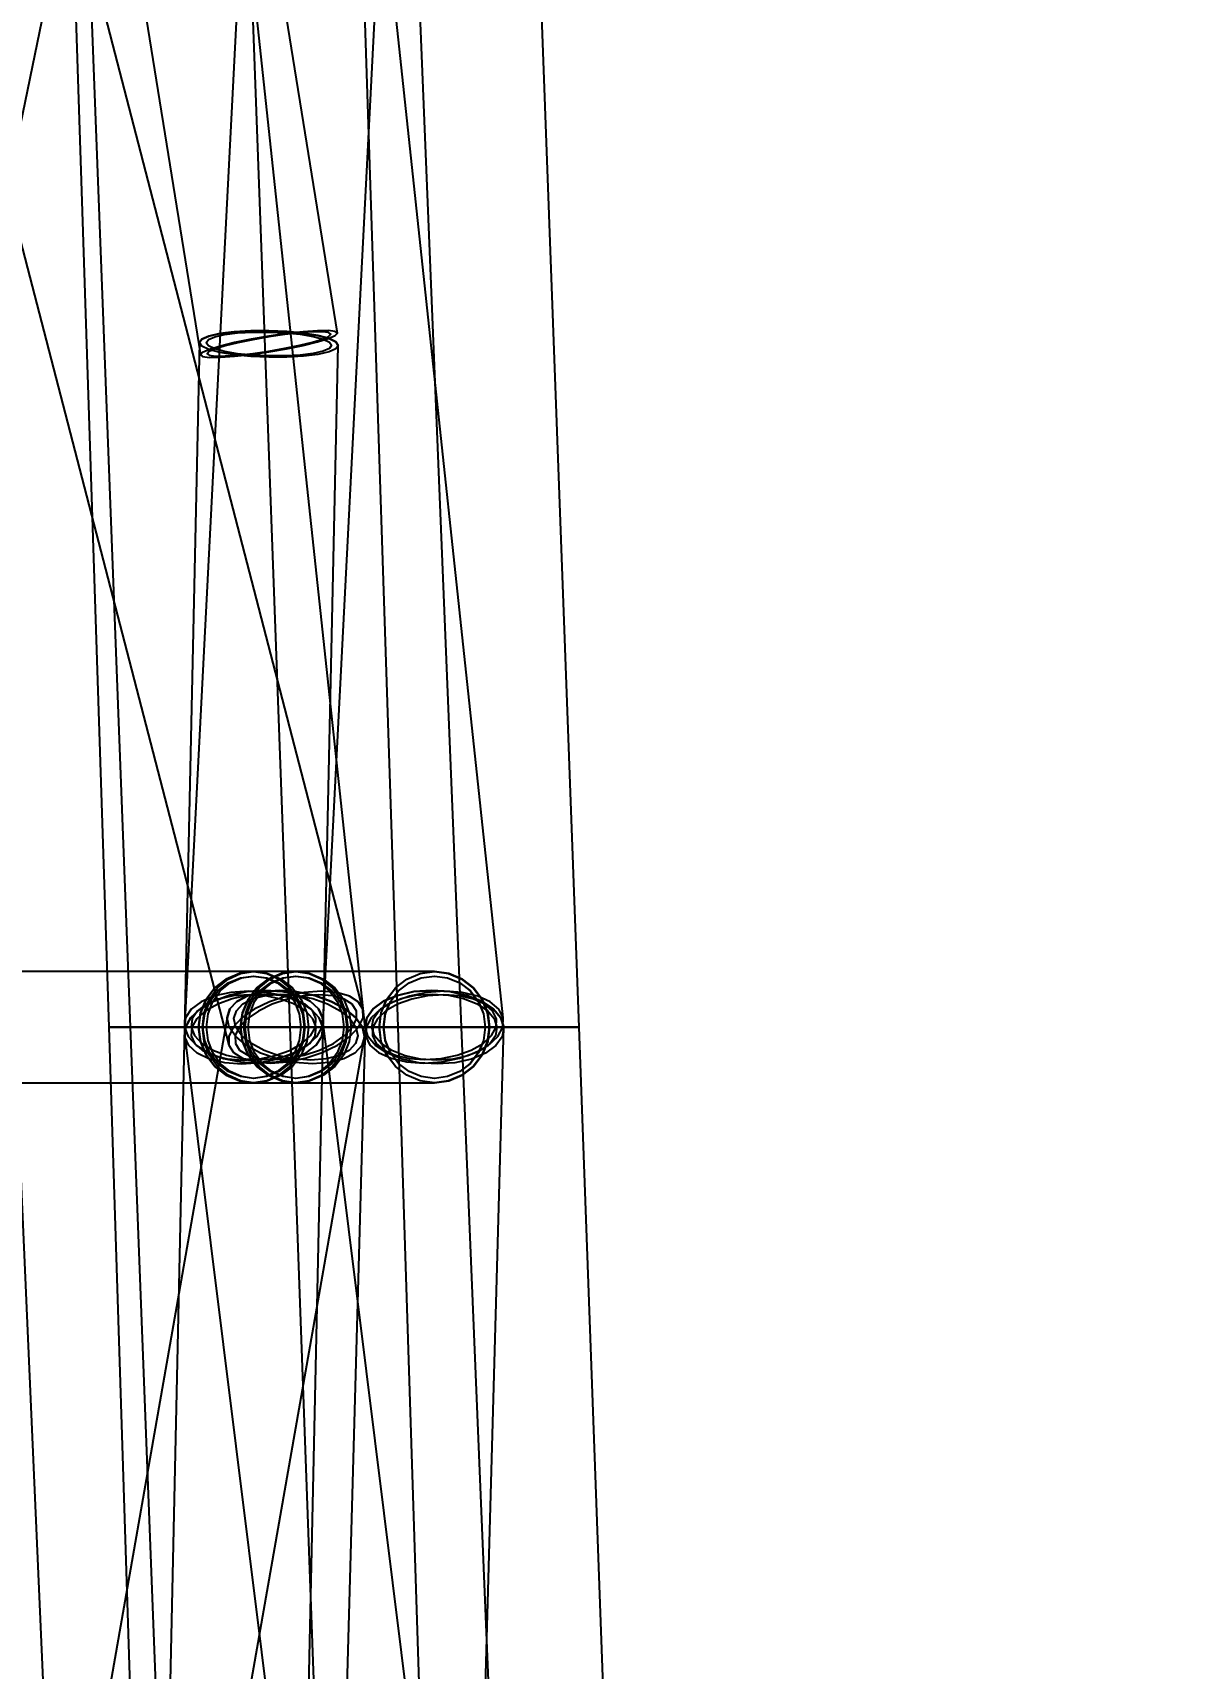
# Model space of a CAD drawing. Header units: millimetres. Extents: x -123812 to 252100, y -3000 to 639000.
# Drawn here: x 16133 to 20392, y 270154 to 276139 of the extents above; entities that cross this region are included whole.
import ezdxf

# ---------------------------------------------------------------- set-up
doc = ezdxf.new("R2010")
doc.units = ezdxf.units.MM
doc.layers.add('D-STR-DIM', color=7, linetype='Continuous', lineweight=13)
doc.layers.add('D-STR-STRC', color=7, linetype='Continuous', lineweight=25)
doc.styles.add('OpenSansCondensed-Light', font='OpenSansCondensed-Light.ttf')
doc.styles.add('TOWER_UNICODE', font='Arial Unicode.ttf')
doc.dimstyles.new('EZDXF', dxfattribs={"dimtxt": 0.25, "dimasz": 0.175, "dimexe": 0.375, "dimexo": 0.125, "dimgap": 0.1, "dimtad": 1, "dimlfac": 100, "dimzin": 12, "dimdsep": 46, "dimtxsty": 'OpenSansCondensed-Light', "dimblk": 'ARCHTICK', "dimcen": 2.5, "dimazin": 3, "dimtfac": 0.5, "dimtmove": 2, "dimatfit": 3})

# ---------------------------------------------------------------- blocks, each defined once
blk = doc.blocks.new('_ARCHTICK')
at = {"color": 0, "linetype": 'BYBLOCK', "const_width": 0.15}
blk.add_lwpolyline([(-0.5, -0.5), (0.5, 0.5)], dxfattribs=at)

msp = doc.modelspace()

# ---------------------------------------------------------------- linework, layer by layer
at = {"layer": 'D-STR-STRC'}
for points in [[(12712.6, 299960.1), (16746.2, 274960.1), (16754.7, 274953.9), (16779.8, 274951), (16819.6, 274951.3), (16871.6, 274955), (16932.1, 274961.8), (16997, 274971.1), (17061.9, 274982.4), (17122.4, 274995), (17174.3, 275007.8), (17214.2, 275020.2), (17239.2, 275031.1), (17247.8, 275039.9), (13214.2, 300039.9)], [(16451.2, 280066.2), (14908.1, 272566.2), (14901.8, 272534.3), (14912.5, 272500), (14939.6, 272465.7), (14981.1, 272433.8), (15034.2, 272406.4), (15095.3, 272385.3), (15160.3, 272372.1), (15224.7, 272367.6), (15284.1, 272372.1), (15334.5, 272385.3), (15372.4, 272406.4), (15395.3, 272433.8), (16938.5, 279933.8)], [(14907.1, 279934.4), (16850.3, 272434.4), (16867.4, 272407.2), (16900.1, 272386.3), (16946.1, 272373.2), (17002.3, 272368.7), (17064.9, 272373.2), (17129.5, 272386.3), (17191.9, 272407.2), (17247.7, 272434.4), (17293.1, 272466), (17325.1, 272500), (17341.4, 272534), (17341, 272565.6), (15397.8, 280065.6)], [(16548.2, 279966), (17351, 272466), (17366.7, 272434.3), (17398.4, 272407), (17444.1, 272386.1), (17500.5, 272373), (17563.9, 272368.5), (17629.9, 272373), (17694.1, 272386.1), (17752, 272407), (17799.7, 272434.3), (17833.9, 272466), (17852.4, 272500), (17853.8, 272534), (17051.1, 280034)], [(17073.8, 280000), (16688.1, 272500), (16701.4, 272465.9), (16731.1, 272434.1), (16775.2, 272406.7), (16830.5, 272385.8), (16893.4, 272372.6), (16959.5, 272368.1), (17024.4, 272372.6), (17083.6, 272385.8), (17133.1, 272406.7), (17169.5, 272434.1), (17190.4, 272465.9), (17194.2, 272500), (17580, 280000)], [(16704.1, 249994.6), (17250.9, 274994.6), (17242.3, 275007.4), (17216.9, 275019.7), (17176.5, 275030.6), (17123.9, 275039.4), (17062.7, 275045.6), (16997, 275048.6), (16931.2, 275048.3), (16870, 275044.8), (16817.4, 275038.1), (16777, 275028.9), (16751.7, 275017.7), (16743, 275005.4), (16196.2, 250005.4)], [(15151.7, 272296.8), (16941.1, 272296.8), (16989.6, 272303.7), (17034.8, 272324), (17073.6, 272356.3), (17103.4, 272398.4), (17122.1, 272447.4), (17128.5, 272500), (17122.1, 272552.6), (17103.4, 272601.6), (17073.6, 272643.7), (17034.8, 272676), (16989.6, 272696.3), (16941.1, 272703.2), (15151.7, 272703.2)], [(15460.7, 272296.8), (17095.6, 272296.8), (17144.8, 272303.7), (17190.5, 272324), (17229.8, 272356.3), (17260, 272398.4), (17278.9, 272447.4), (17285.4, 272500), (17278.9, 272552.6), (17260, 272601.6), (17229.8, 272643.7), (17190.5, 272676), (17144.8, 272696.3), (17095.6, 272703.2), (15460.7, 272703.2)], [(16030.9, 264965.4), (17346.8, 272465.4), (17339.2, 272500), (17315.1, 272534.6), (17276, 272566.8), (17224.6, 272594.5), (17164.4, 272615.8), (17099.5, 272629.1), (17034.4, 272633.7), (16973.5, 272629.1), (16920.8, 272615.8), (16880.1, 272594.5), (16854.1, 272566.8), (16844.5, 272534.6), (15528.6, 265034.6)], [(18126.2, 265034.9), (17192.7, 272534.9), (17178.1, 272567.4), (17147.4, 272595.3), (17102.7, 272616.8), (17046.9, 272630.2), (16983.9, 272634.8), (16918, 272630.2), (16853.7, 272616.8), (16795.4, 272595.3), (16746.9, 272567.4), (16711.8, 272534.9), (16692.2, 272500), (16689.6, 272465.1), (17623.2, 264965.1)], [(17648.2, 265000), (17856.1, 272500), (17845, 272534.8), (17817.4, 272567.3), (17775, 272595.1), (17721, 272616.5), (17658.8, 272630), (17592.8, 272634.6), (17527.5, 272630), (17467.2, 272616.5), (17416.2, 272595.1), (17377.8, 272567.3), (17354.8, 272534.8), (17348.6, 272500), (17140.7, 265000)]]:
    msp.add_lwpolyline(points, dxfattribs=at)
for points in [[(16166.5, 280000), (16412, 272500), (17470.2, 272500), (17223.2, 280000)], [(16203.4, 280000), (16489.5, 272500), (17701.8, 272500), (17395.9, 280000)], [(16798.5, 280000), (17073.3, 272500), (18131.5, 272500), (17855.3, 280000)], [(16997, 274951.4), (16931.2, 274954.4), (16870, 274960.6), (16817.4, 274969.4), (16777, 274980.3), (16751.7, 274992.6), (16743, 275005.4), (16751.7, 275017.7), (16777, 275028.9), (16817.4, 275038.1), (16870, 275044.8), (16931.2, 275048.3), (16997, 275048.6), (17062.7, 275045.6), (17123.9, 275039.4), (17176.5, 275030.6), (17216.9, 275019.7), (17242.3, 275007.4), (17250.9, 274994.6), (17242.3, 274982.3), (17216.9, 274971.1), (17176.5, 274961.9), (17123.9, 274955.2), (17062.7, 274951.7)], [(16997, 275028.9), (16932.1, 275017.6), (16871.6, 275005), (16819.6, 274992.2), (16779.8, 274979.8), (16754.7, 274968.9), (16746.2, 274960.1), (16754.7, 274953.9), (16779.8, 274951), (16819.6, 274951.3), (16871.6, 274955), (16932.1, 274961.8), (16997, 274971.1), (17061.9, 274982.4), (17122.4, 274995), (17174.3, 275007.8), (17214.2, 275020.2), (17239.2, 275031.1), (17247.8, 275039.9), (17239.2, 275046.1), (17214.2, 275049), (17174.3, 275048.7), (17122.4, 275045), (17061.9, 275038.2)], [(16997, 274956.2), (16937.7, 274958.9), (16882.5, 274964.5), (16835.1, 274972.4), (16798.7, 274982.3), (16775.8, 274993.3), (16768, 275004.8), (16775.8, 275016), (16798.7, 275026.1), (16835.1, 275034.4), (16882.5, 275040.4), (16937.7, 275043.6), (16997, 275043.8), (17056.2, 275041.1), (17111.4, 275035.5), (17158.9, 275027.6), (17195.2, 275017.7), (17218.1, 275006.7), (17225.9, 274995.2), (17218.1, 274984), (17195.2, 274973.9), (17158.9, 274965.6), (17111.4, 274959.6), (17056.2, 274956.4)], [(16997, 275026), (16938.4, 275015.8), (16883.9, 275004.5), (16837.1, 274992.9), (16801.1, 274981.8), (16778.6, 274972), (16770.9, 274964), (16778.6, 274958.5), (16801.1, 274955.8), (16837.1, 274956.1), (16883.9, 274959.5), (16938.4, 274965.5), (16997, 274974), (17055.5, 274984.2), (17110, 274995.5), (17156.9, 275007.1), (17192.8, 275018.2), (17215.4, 275028), (17223.1, 275036), (17215.4, 275041.5), (17192.8, 275044.2), (17156.9, 275043.9), (17110, 275040.5), (17055.5, 275034.5)], [(16740, 272500), (16746.9, 272447.4), (16767, 272398.4), (16798.9, 272356.3), (16840.6, 272324), (16889.1, 272303.7), (16941.1, 272296.8), (17602.4, 272296.8), (17654.4, 272303.7), (17702.9, 272324), (17744.6, 272356.3), (17776.5, 272398.4), (17796.6, 272447.4), (17803.5, 272500), (17796.6, 272552.6), (17776.5, 272601.6), (17744.6, 272643.7), (17702.9, 272676), (17654.4, 272696.3), (17602.4, 272703.2), (16941.1, 272703.2), (16889.1, 272696.3), (16840.6, 272676), (16798.9, 272643.7), (16767, 272601.6), (16746.9, 272552.6)], [(17142.2, 272500), (17135.4, 272447.4), (17115.3, 272398.4), (17083.3, 272356.3), (17041.7, 272324), (16993.2, 272303.7), (16941.1, 272296.8), (16889.1, 272303.7), (16840.6, 272324), (16798.9, 272356.3), (16767, 272398.4), (16746.9, 272447.4), (16740, 272500), (16746.9, 272552.6), (16767, 272601.6), (16798.9, 272643.7), (16840.6, 272676), (16889.1, 272696.3), (16941.1, 272703.2), (16993.2, 272696.3), (17041.7, 272676), (17083.3, 272643.7), (17115.3, 272601.6), (17135.4, 272552.6)], [(17128.5, 272500), (17122.1, 272447.4), (17103.4, 272398.4), (17073.6, 272356.3), (17034.8, 272324), (16989.6, 272303.7), (16941.1, 272296.8), (16892.6, 272303.7), (16847.4, 272324), (16808.6, 272356.3), (16778.9, 272398.4), (16760.1, 272447.4), (16753.8, 272500), (16760.1, 272552.6), (16778.9, 272601.6), (16808.6, 272643.7), (16847.4, 272676), (16892.6, 272696.3), (16941.1, 272703.2), (16989.6, 272696.3), (17034.8, 272676), (17073.6, 272643.7), (17103.4, 272601.6), (17122.1, 272552.6)], [(17126.4, 272500), (17120.1, 272451.5), (17101.6, 272406.4), (17072.1, 272367.6), (17033.8, 272337.9), (16989.1, 272319.2), (16941.1, 272312.8), (16893.2, 272319.2), (16848.5, 272337.9), (16810.1, 272367.6), (16780.7, 272406.4), (16762.2, 272451.5), (16755.9, 272500), (16762.2, 272548.5), (16780.7, 272593.6), (16810.1, 272632.4), (16848.5, 272662.1), (16893.2, 272680.8), (16941.1, 272687.2), (16989.1, 272680.8), (17033.8, 272662.1), (17072.1, 272632.4), (17101.6, 272593.6), (17120.1, 272548.5)], [(17113.8, 272500), (17107.9, 272451.5), (17090.6, 272406.4), (17063.2, 272367.6), (17027.5, 272337.9), (16985.8, 272319.2), (16941.1, 272312.8), (16896.5, 272319.2), (16854.8, 272337.9), (16819.1, 272367.6), (16791.6, 272406.4), (16774.4, 272451.5), (16768.5, 272500), (16774.4, 272548.5), (16791.6, 272593.6), (16819.1, 272632.4), (16854.8, 272662.1), (16896.5, 272680.8), (16941.1, 272687.2), (16985.8, 272680.8), (17027.5, 272662.1), (17063.2, 272632.4), (17090.6, 272593.6), (17107.9, 272548.5)], [(16893.7, 272500), (16900.6, 272447.4), (16920.7, 272398.4), (16952.8, 272356.3), (16994.7, 272324), (17043.4, 272303.7), (17095.6, 272296.8), (17602.4, 272296.8), (17654.7, 272303.7), (17703.4, 272324), (17745.2, 272356.3), (17777.3, 272398.4), (17797.5, 272447.4), (17804.3, 272500), (17797.5, 272552.6), (17777.3, 272601.6), (17745.2, 272643.7), (17703.4, 272676), (17654.7, 272696.3), (17602.4, 272703.2), (17095.6, 272703.2), (17043.4, 272696.3), (16994.7, 272676), (16952.8, 272643.7), (16920.7, 272601.6), (16900.6, 272552.6)], [(17297.6, 272500), (17290.7, 272447.4), (17270.5, 272398.4), (17238.4, 272356.3), (17196.6, 272324), (17147.9, 272303.7), (17095.6, 272296.8), (17043.4, 272303.7), (16994.7, 272324), (16952.8, 272356.3), (16920.7, 272398.4), (16900.6, 272447.4), (16893.7, 272500), (16900.6, 272552.6), (16920.7, 272601.6), (16952.8, 272643.7), (16994.7, 272676), (17043.4, 272696.3), (17095.6, 272703.2), (17147.9, 272696.3), (17196.6, 272676), (17238.4, 272643.7), (17270.5, 272601.6), (17290.7, 272552.6)], [(17285.4, 272500), (17278.9, 272447.4), (17260, 272398.4), (17229.8, 272356.3), (17190.5, 272324), (17144.8, 272303.7), (17095.6, 272296.8), (17046.5, 272303.7), (17000.8, 272324), (16961.5, 272356.3), (16931.3, 272398.4), (16912.4, 272447.4), (16905.9, 272500), (16912.4, 272552.6), (16931.3, 272601.6), (16961.5, 272643.7), (17000.8, 272676), (17046.5, 272696.3), (17095.6, 272703.2), (17144.8, 272696.3), (17190.5, 272676), (17229.8, 272643.7), (17260, 272601.6), (17278.9, 272552.6)], [(17281.7, 272500), (17275.4, 272451.5), (17256.8, 272406.4), (17227.2, 272367.6), (17188.7, 272337.9), (17143.8, 272319.2), (17095.6, 272312.8), (17047.5, 272319.2), (17002.6, 272337.9), (16964.1, 272367.6), (16934.5, 272406.4), (16915.9, 272451.5), (16909.6, 272500), (16915.9, 272548.5), (16934.5, 272593.6), (16964.1, 272632.4), (17002.6, 272662.1), (17047.5, 272680.8), (17095.6, 272687.2), (17143.8, 272680.8), (17188.7, 272662.1), (17227.2, 272632.4), (17256.8, 272593.6), (17275.4, 272548.5)], [(17270.5, 272500), (17264.5, 272451.5), (17247, 272406.4), (17219.2, 272367.6), (17183, 272337.9), (17140.9, 272319.2), (17095.6, 272312.8), (17050.4, 272319.2), (17008.2, 272337.9), (16972, 272367.6), (16944.3, 272406.4), (16926.8, 272451.5), (16920.8, 272500), (16926.8, 272548.5), (16944.3, 272593.6), (16972, 272632.4), (17008.2, 272662.1), (17050.4, 272680.8), (17095.6, 272687.2), (17140.9, 272680.8), (17183, 272662.1), (17219.2, 272632.4), (17247, 272593.6), (17264.5, 272548.5)], [(17804.3, 272500), (17797.5, 272447.4), (17777.3, 272398.4), (17745.2, 272356.3), (17703.4, 272324), (17654.7, 272303.7), (17602.4, 272296.8), (17550.1, 272303.7), (17501.4, 272324), (17459.6, 272356.3), (17427.5, 272398.4), (17407.3, 272447.4), (17400.4, 272500), (17407.3, 272552.6), (17427.5, 272601.6), (17459.6, 272643.7), (17501.4, 272676), (17550.1, 272696.3), (17602.4, 272703.2), (17654.7, 272696.3), (17703.4, 272676), (17745.2, 272643.7), (17777.3, 272601.6), (17797.5, 272552.6)], [(17803.5, 272500), (17796.6, 272447.4), (17776.5, 272398.4), (17744.6, 272356.3), (17702.9, 272324), (17654.4, 272303.7), (17602.4, 272296.8), (17550.3, 272303.7), (17501.8, 272324), (17460.2, 272356.3), (17428.2, 272398.4), (17408.1, 272447.4), (17401.3, 272500), (17408.1, 272552.6), (17428.2, 272601.6), (17460.2, 272643.7), (17501.8, 272676), (17550.3, 272696.3), (17602.4, 272703.2), (17654.4, 272696.3), (17702.9, 272676), (17744.6, 272643.7), (17776.5, 272601.6), (17796.6, 272552.6)], [(17788.4, 272500), (17782.1, 272451.5), (17763.5, 272406.4), (17733.9, 272367.6), (17695.4, 272337.9), (17650.5, 272319.2), (17602.4, 272312.8), (17554.2, 272319.2), (17509.4, 272337.9), (17470.8, 272367.6), (17441.3, 272406.4), (17422.7, 272451.5), (17416.3, 272500), (17422.7, 272548.5), (17441.3, 272593.6), (17470.8, 272632.4), (17509.4, 272662.1), (17554.2, 272680.8), (17602.4, 272687.2), (17650.5, 272680.8), (17695.4, 272662.1), (17733.9, 272632.4), (17763.5, 272593.6), (17782.1, 272548.5)], [(17787.7, 272500), (17781.3, 272451.5), (17762.8, 272406.4), (17733.4, 272367.6), (17695, 272337.9), (17650.3, 272319.2), (17602.4, 272312.8), (17554.4, 272319.2), (17509.7, 272337.9), (17471.4, 272367.6), (17441.9, 272406.4), (17423.4, 272451.5), (17417.1, 272500), (17423.4, 272548.5), (17441.9, 272593.6), (17471.4, 272632.4), (17509.7, 272662.1), (17554.4, 272680.8), (17602.4, 272687.2), (17650.3, 272680.8), (17695, 272662.1), (17733.4, 272632.4), (17762.8, 272593.6), (17781.3, 272548.5)], [(16688.1, 272500), (16701.4, 272465.9), (16731.1, 272434.1), (16775.2, 272406.7), (16830.5, 272385.8), (16893.4, 272372.6), (16959.5, 272368.1), (17024.4, 272372.6), (17083.6, 272385.8), (17133.1, 272406.7), (17169.5, 272434.1), (17190.4, 272465.9), (17194.2, 272500), (17180.9, 272534.1), (17151.1, 272565.9), (17107.1, 272593.3), (17051.8, 272614.2), (16988.9, 272627.4), (16922.8, 272631.9), (16857.9, 272627.4), (16798.7, 272614.2), (16749.2, 272593.3), (16712.8, 272565.9), (16691.9, 272534.1)], [(17190.1, 272500), (17170.5, 272465.1), (17135.3, 272432.6), (17086.9, 272404.7), (17028.6, 272383.2), (16964.2, 272369.8), (16898.4, 272365.2), (16835.4, 272369.8), (16779.6, 272383.2), (16734.9, 272404.7), (16704.2, 272432.6), (16689.6, 272465.1), (16692.2, 272500), (16711.8, 272534.9), (16746.9, 272567.4), (16795.4, 272595.3), (16853.7, 272616.8), (16918, 272630.2), (16983.9, 272634.8), (17046.9, 272630.2), (17102.7, 272616.8), (17147.4, 272595.3), (17178.1, 272567.4), (17192.7, 272534.9)], [(17165.6, 272500), (17147.9, 272468.5), (17116.2, 272439.2), (17072.6, 272414), (17020, 272394.7), (16962, 272382.6), (16902.6, 272378.4), (16845.8, 272382.6), (16795.5, 272394.7), (16755.2, 272414), (16727.5, 272439.2), (16714.4, 272468.5), (16716.7, 272500), (16734.3, 272531.5), (16766.1, 272560.8), (16809.7, 272586), (16862.3, 272605.3), (16920.3, 272617.4), (16979.7, 272621.6), (17036.5, 272617.4), (17086.8, 272605.3), (17127.1, 272586), (17154.8, 272560.8), (17167.9, 272531.5)], [(17339.2, 272500), (17346.8, 272465.4), (17337.2, 272433.2), (17311.2, 272405.5), (17270.5, 272384.2), (17217.8, 272370.9), (17156.9, 272366.3), (17091.7, 272370.9), (17026.9, 272384.2), (16966.7, 272405.5), (16915.3, 272433.2), (16876.2, 272465.4), (16852.1, 272500), (16844.5, 272534.6), (16854.1, 272566.8), (16880.1, 272594.5), (16920.8, 272615.8), (16973.5, 272629.1), (17034.4, 272633.7), (17099.5, 272629.1), (17164.4, 272615.8), (17224.6, 272594.5), (17276, 272566.8), (17315.1, 272534.6)], [(16866.2, 272500), (16849.9, 272466), (16850.3, 272434.4), (16867.4, 272407.2), (16900.1, 272386.3), (16946.1, 272373.2), (17002.3, 272368.7), (17064.9, 272373.2), (17129.5, 272386.3), (17191.9, 272407.2), (17247.7, 272434.4), (17293.1, 272466), (17325.1, 272500), (17341.4, 272534), (17341, 272565.6), (17323.9, 272592.8), (17291.2, 272613.7), (17245.2, 272626.8), (17189, 272631.3), (17126.4, 272626.8), (17061.8, 272613.7), (16999.4, 272592.8), (16943.6, 272565.6), (16898.2, 272534)], [(17315.2, 272500), (17322.1, 272468.8), (17313.4, 272439.7), (17290, 272414.8), (17253.2, 272395.6), (17205.8, 272383.6), (17150.8, 272379.5), (17092.1, 272383.6), (17033.6, 272395.6), (16979.4, 272414.8), (16933.1, 272439.7), (16897.8, 272468.8), (16876, 272500), (16869.2, 272531.2), (16877.9, 272560.3), (16901.3, 272585.2), (16938, 272604.4), (16985.5, 272616.4), (17040.4, 272620.5), (17099.2, 272616.4), (17157.6, 272604.4), (17211.9, 272585.2), (17258.2, 272560.3), (17293.5, 272531.2)], [(17856.1, 272500), (17850, 272465.2), (17826.9, 272432.7), (17788.6, 272404.9), (17737.5, 272383.5), (17677.3, 272370), (17611.9, 272365.4), (17545.9, 272370), (17483.8, 272383.5), (17429.7, 272404.9), (17387.4, 272432.7), (17359.8, 272465.2), (17348.6, 272500), (17354.8, 272534.8), (17377.8, 272567.3), (17416.2, 272595.1), (17467.2, 272616.5), (17527.5, 272630), (17592.8, 272634.6), (17658.8, 272630), (17721, 272616.5), (17775, 272595.1), (17817.4, 272567.3), (17845, 272534.8)], [(17352.4, 272500), (17351, 272466), (17366.7, 272434.3), (17398.4, 272407), (17444.1, 272386.1), (17500.5, 272373), (17563.9, 272368.5), (17629.9, 272373), (17694.1, 272386.1), (17752, 272407), (17799.7, 272434.3), (17833.9, 272466), (17852.4, 272500), (17853.8, 272534), (17838.1, 272565.7), (17806.3, 272593), (17760.7, 272613.9), (17704.2, 272627), (17640.8, 272631.5), (17574.8, 272627), (17510.7, 272613.9), (17452.8, 272593), (17405.1, 272565.7), (17370.9, 272534)], [(17831.2, 272500), (17825.6, 272468.6), (17804.8, 272439.3), (17770.2, 272414.2), (17724.2, 272394.9), (17669.9, 272382.8), (17611, 272378.7), (17551.5, 272382.8), (17495.5, 272394.9), (17446.7, 272414.2), (17408.6, 272439.3), (17383.6, 272468.6), (17373.6, 272500), (17379.2, 272531.4), (17399.9, 272560.7), (17434.5, 272585.8), (17480.5, 272605.1), (17534.8, 272617.2), (17593.8, 272621.3), (17653.3, 272617.2), (17709.3, 272605.1), (17758.1, 272585.8), (17796.2, 272560.7), (17821.1, 272531.4)], [(16713, 272500), (16725, 272469.2), (16751.8, 272440.5), (16791.5, 272415.9), (16841.4, 272397), (16898.1, 272385.1), (16957.7, 272381.1), (17016.2, 272385.1), (17069.6, 272397), (17114.2, 272415.9), (17147, 272440.5), (17165.8, 272469.2), (17169.3, 272500), (17157.3, 272530.8), (17130.5, 272559.5), (17090.8, 272584.1), (17040.9, 272603), (16984.2, 272614.9), (16924.6, 272618.9), (16866.1, 272614.9), (16812.7, 272603), (16768.1, 272584.1), (16735.3, 272559.5), (16716.5, 272530.8)], [(16888.8, 272500), (16874.1, 272469.4), (16874.4, 272440.8), (16889.9, 272416.3), (16919.4, 272397.5), (16960.8, 272385.7), (17011.5, 272381.7), (17067.9, 272385.7), (17126.2, 272397.5), (17182.4, 272416.3), (17232.7, 272440.8), (17273.7, 272469.4), (17302.5, 272500), (17317.2, 272530.6), (17316.8, 272559.2), (17301.4, 272583.7), (17271.9, 272602.5), (17230.4, 272614.3), (17179.8, 272618.3), (17123.4, 272614.3), (17065.1, 272602.5), (17008.9, 272583.7), (16958.6, 272559.2), (16917.6, 272530.6)], [(17377, 272500), (17375.7, 272469.3), (17389.9, 272440.7), (17418.5, 272416.2), (17459.7, 272397.4), (17510.6, 272385.5), (17567.7, 272381.5), (17627.2, 272385.5), (17685.1, 272397.4), (17737.2, 272416.2), (17780.2, 272440.7), (17811.1, 272469.3), (17827.8, 272500), (17829.1, 272530.7), (17814.9, 272559.3), (17786.3, 272583.8), (17745.1, 272602.6), (17694.2, 272614.5), (17637.1, 272618.5), (17577.5, 272614.5), (17519.7, 272602.6), (17467.5, 272583.8), (17424.5, 272559.3), (17393.7, 272530.7)], [(14854.6, 272500), (15163.7, 265000), (16395.8, 265000), (16066.8, 272500)], [(16412, 272500), (16650.8, 265000), (17710.4, 265000), (17470.2, 272500)], [(17470.2, 272500), (17452.2, 272500), (17399.4, 272500), (17315.3, 272500), (17205.7, 272500), (17078.1, 272500), (16941.1, 272500), (16804.2, 272500), (16676.6, 272500), (16567, 272500), (16482.9, 272500), (16430.1, 272500), (16412, 272500), (16430.1, 272500), (16482.9, 272500), (16567, 272500), (16676.6, 272500), (16804.2, 272500), (16941.1, 272500), (17078.1, 272500), (17205.7, 272500), (17315.3, 272500), (17399.4, 272500), (17452.2, 272500)], [(17470.2, 272500), (17452.2, 272500), (17399.4, 272500), (17315.3, 272500), (17205.7, 272500), (17078.1, 272500), (16941.1, 272500), (16804.2, 272500), (16676.6, 272500), (16567, 272500), (16482.9, 272500), (16430.1, 272500), (16412, 272500), (16430.1, 272500), (16482.9, 272500), (16567, 272500), (16676.6, 272500), (16804.2, 272500), (16941.1, 272500), (17078.1, 272500), (17205.7, 272500), (17315.3, 272500), (17399.4, 272500), (17452.2, 272500)], [(17427.8, 272500), (17411.2, 272500), (17362.6, 272500), (17285.3, 272500), (17184.5, 272500), (17067.1, 272500), (16941.1, 272500), (16815.2, 272500), (16697.8, 272500), (16597, 272500), (16519.7, 272500), (16471.1, 272500), (16454.5, 272500), (16471.1, 272500), (16519.7, 272500), (16597, 272500), (16697.8, 272500), (16815.2, 272500), (16941.1, 272500), (17067.1, 272500), (17184.5, 272500), (17285.3, 272500), (17362.6, 272500), (17411.2, 272500)], [(17427.8, 272500), (17411.2, 272500), (17362.6, 272500), (17285.3, 272500), (17184.5, 272500), (17067.1, 272500), (16941.1, 272500), (16815.2, 272500), (16697.8, 272500), (16597, 272500), (16519.7, 272500), (16471.1, 272500), (16454.5, 272500), (16471.1, 272500), (16519.7, 272500), (16597, 272500), (16697.8, 272500), (16815.2, 272500), (16941.1, 272500), (17067.1, 272500), (17184.5, 272500), (17285.3, 272500), (17362.6, 272500), (17411.2, 272500)], [(16489.5, 272500), (16778.4, 265000), (18010.5, 265000), (17701.8, 272500)], [(17701.8, 272500), (17681.1, 272500), (17620.6, 272500), (17524.2, 272500), (17398.7, 272500), (17252.5, 272500), (17095.6, 272500), (16938.8, 272500), (16792.6, 272500), (16667, 272500), (16570.7, 272500), (16510.2, 272500), (16489.5, 272500), (16510.2, 272500), (16570.7, 272500), (16667, 272500), (16792.6, 272500), (16938.8, 272500), (17095.6, 272500), (17252.5, 272500), (17398.7, 272500), (17524.2, 272500), (17620.6, 272500), (17681.1, 272500)], [(17073.3, 272500), (17344.9, 265000), (18404.5, 265000), (18131.5, 272500)], [(18131.5, 272500), (18113.5, 272500), (18060.6, 272500), (17976.5, 272500), (17866.9, 272500), (17739.3, 272500), (17602.4, 272500), (17465.4, 272500), (17337.8, 272500), (17228.3, 272500), (17144.2, 272500), (17091.3, 272500), (17073.3, 272500), (17091.3, 272500), (17144.2, 272500), (17228.3, 272500), (17337.8, 272500), (17465.4, 272500), (17602.4, 272500), (17739.3, 272500), (17866.9, 272500), (17976.5, 272500), (18060.6, 272500), (18113.5, 272500)], [(18131.5, 272500), (18113.5, 272500), (18060.6, 272500), (17976.5, 272500), (17866.9, 272500), (17739.3, 272500), (17602.4, 272500), (17465.4, 272500), (17337.8, 272500), (17228.3, 272500), (17144.2, 272500), (17091.3, 272500), (17073.3, 272500), (17091.3, 272500), (17144.2, 272500), (17228.3, 272500), (17337.8, 272500), (17465.4, 272500), (17602.4, 272500), (17739.3, 272500), (17866.9, 272500), (17976.5, 272500), (18060.6, 272500), (18113.5, 272500)], [(18089.1, 272500), (18072.5, 272500), (18023.9, 272500), (17946.5, 272500), (17845.7, 272500), (17728.3, 272500), (17602.4, 272500), (17476.4, 272500), (17359, 272500), (17258.3, 272500), (17180.9, 272500), (17132.3, 272500), (17115.7, 272500), (17132.3, 272500), (17180.9, 272500), (17258.3, 272500), (17359, 272500), (17476.4, 272500), (17602.4, 272500), (17728.3, 272500), (17845.7, 272500), (17946.5, 272500), (18023.9, 272500), (18072.5, 272500)], [(18089.1, 272500), (18072.5, 272500), (18023.9, 272500), (17946.5, 272500), (17845.7, 272500), (17728.3, 272500), (17602.4, 272500), (17476.4, 272500), (17359, 272500), (17258.3, 272500), (17180.9, 272500), (17132.3, 272500), (17115.7, 272500), (17132.3, 272500), (17180.9, 272500), (17258.3, 272500), (17359, 272500), (17476.4, 272500), (17602.4, 272500), (17728.3, 272500), (17845.7, 272500), (17946.5, 272500), (18023.9, 272500), (18072.5, 272500)]]:
    msp.add_lwpolyline(points, close=True, dxfattribs=at)

# ---------------------------------------------------------------- dimensions: what is measured, and where the dimension line sits
at = {"layer": 'D-STR-DIM'}
for base, p2 in [((187000, 0), (0, 450000)), ((250000, 0), (0, 375000)), ((124000, 0), (0, 350000))]:
    msp.add_linear_dim(base=base, p1=(0, 0), p2=p2, angle=90, dimstyle='EZDXF', override={"dimtxt": 8400, "dimasz": 3750, "dimexe": 2100, "dimexo": 1800, "dimgap": 2100, "dimtad": 1, "dimdec": 0, "dimlfac": 1, "dimlunit": 2, "dimtxsty": 'TOWER_UNICODE', "dimclrd": 7, "dimclre": 7, "dimclrt": 7}, dxfattribs=at).render()

doc.saveas('drawing.dxf')
